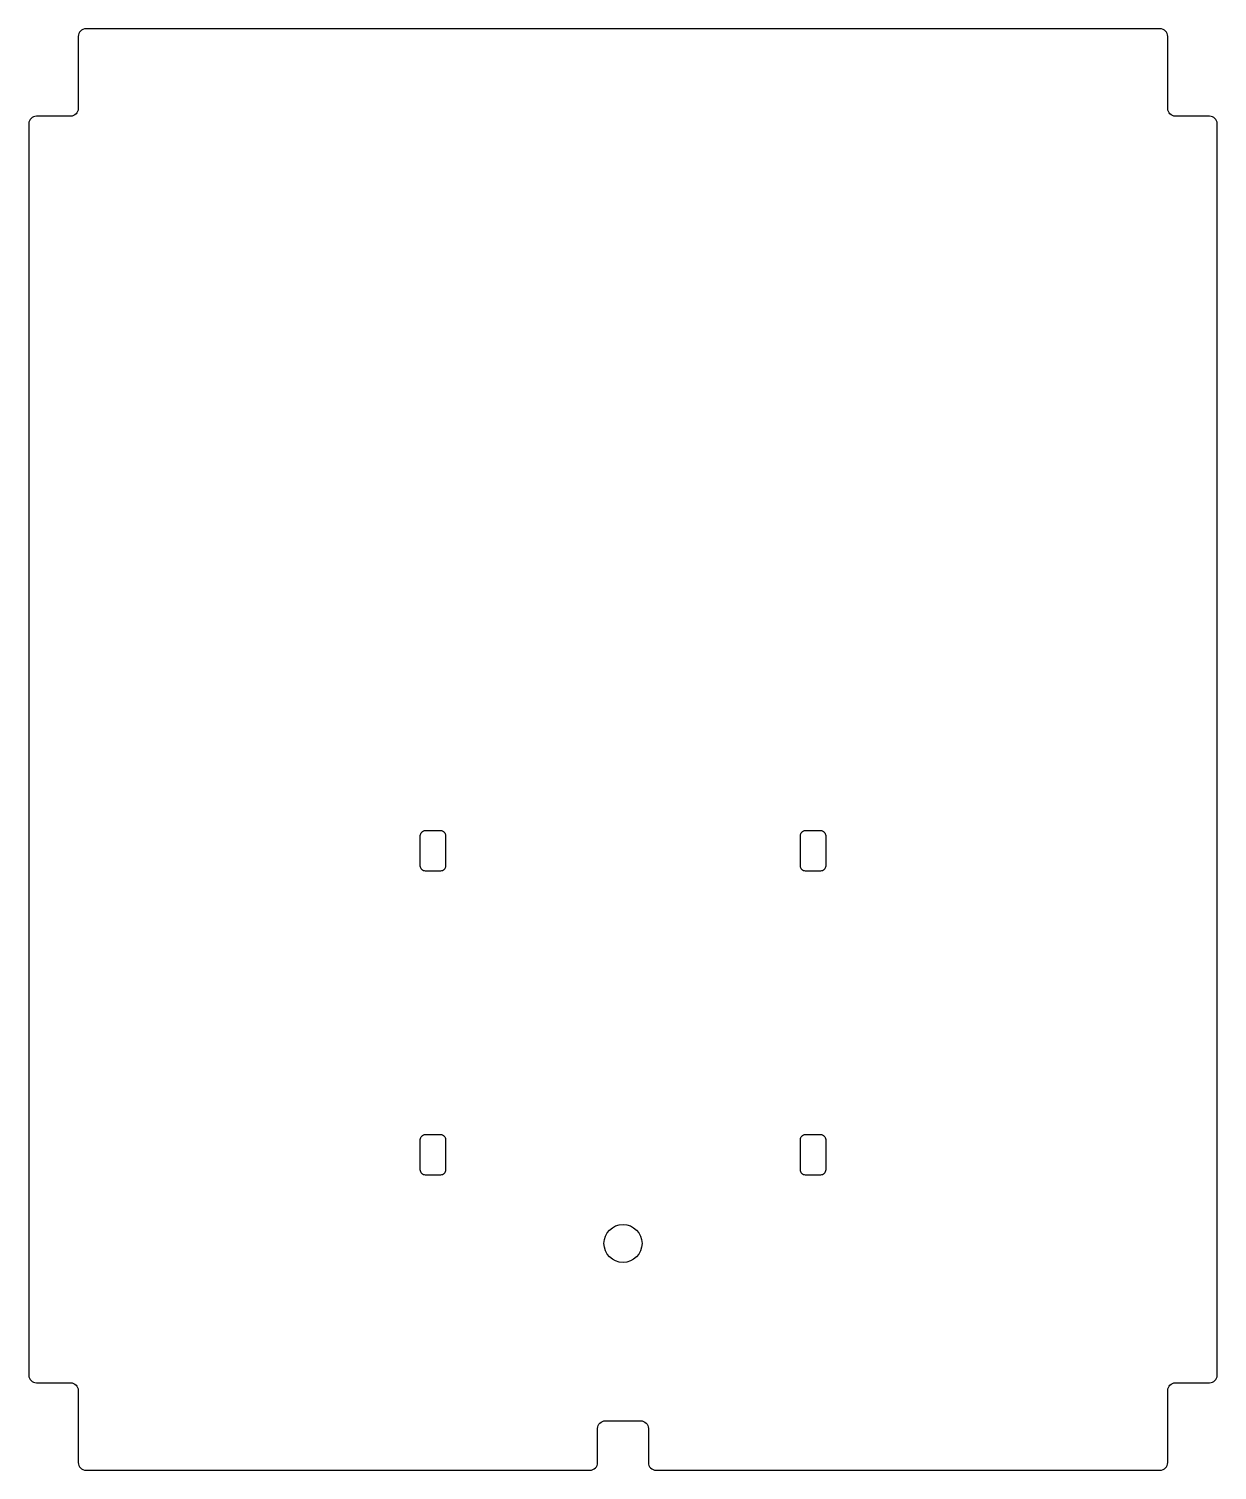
# Model space of a CAD drawing. Header units: millimetres. Extents: x -1662 to -1193, y -352 to 217.
import ezdxf

# ---------------------------------------------------------------- set-up
doc = ezdxf.new("R2010")
doc.units = ezdxf.units.MM
doc.layers.get('0').update_dxf_attribs({"linetype": 'CONTINUOUS'})

msp = doc.modelspace()

# ---------------------------------------------------------------- linework, layer by layer
for points in [[(-1639, 217.5, 0.414214), (-1642, 214.5), (-1642, 186, -0.414214), (-1645, 183), (-1658.5, 183, 0.414214), (-1661.5, 180), (-1661.5, -314, 0.414214), (-1658.5, -317), (-1645, -317, -0.414214), (-1642, -320), (-1642, -348.5, 0.414214), (-1639, -351.5), (-1440, -351.5, 0.414214), (-1437, -348.5), (-1437, -335, -0.414214), (-1434, -332), (-1420, -332, -0.414214), (-1417, -335), (-1417, -348.5, 0.414214), (-1414, -351.5), (-1215, -351.5, 0.414214), (-1212, -348.5), (-1212, -320, -0.414214), (-1209, -317), (-1195.5, -317, 0.414214), (-1192.5, -314), (-1192.5, 180, 0.414214), (-1195.5, 183), (-1209, 183, -0.414214), (-1212, 186), (-1212, 214.5, 0.414214), (-1215, 217.5)], [(-1497, -101), (-1497, -113, -0.414214), (-1499, -115), (-1505, -115, -0.414214), (-1507, -113), (-1507, -101, -0.414214), (-1505, -99), (-1499, -99, -0.414214)], [(-1347, -101), (-1347, -113, -0.414214), (-1349, -115), (-1355, -115, -0.414214), (-1357, -113), (-1357, -101, -0.414214), (-1355, -99), (-1349, -99, -0.414214)], [(-1499, -235), (-1505, -235, -0.414214), (-1507, -233), (-1507, -221, -0.414214), (-1505, -219), (-1499, -219, -0.414214), (-1497, -221), (-1497, -233, -0.414214)], [(-1347, -221), (-1347, -233, -0.414214), (-1349, -235), (-1355, -235, -0.414214), (-1357, -233), (-1357, -221, -0.414214), (-1355, -219), (-1349, -219, -0.414214)]]:
    msp.add_lwpolyline(points, format="xyb", close=True)
msp.add_circle((-1427, -262), 7.5)

doc.saveas('drawing.dxf')
